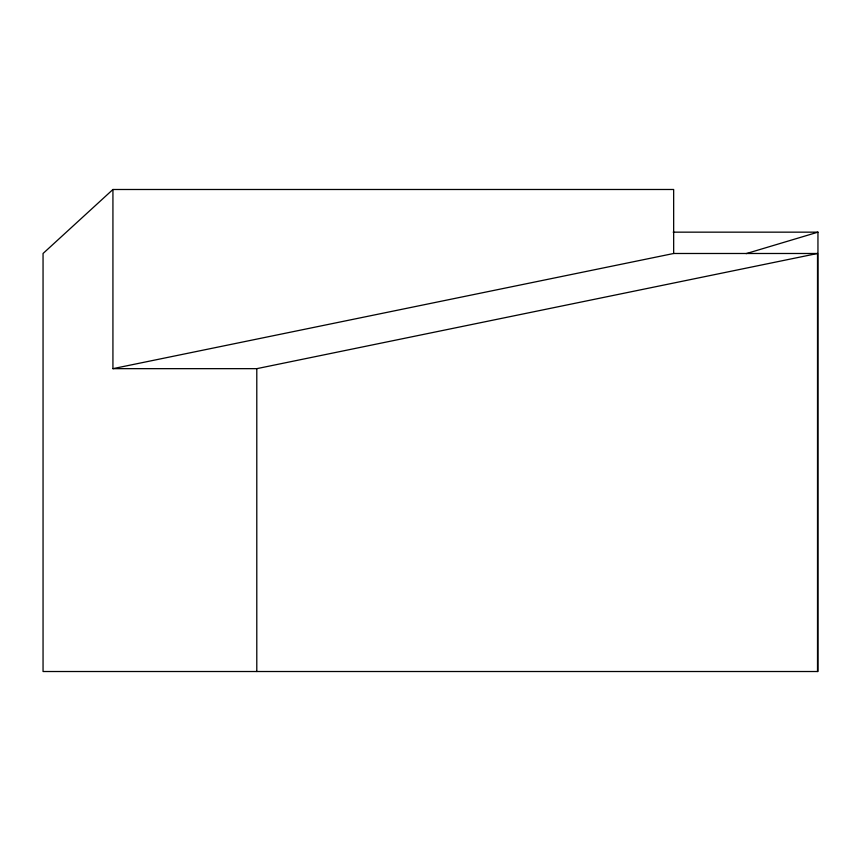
<?xml version="1.0" encoding="UTF-8"?>
<svg xmlns="http://www.w3.org/2000/svg" width="861" height="861" viewBox="0 0 861 861"><rect width="100%" height="100%" fill="white"/><g stroke="black" fill="none" stroke-linecap="round" stroke-linejoin="round"><path stroke-width="1.29" d="M112.931 189.495L112.931 368.659L673.668 253.489L673.657 189.485L112.931 189.495L43.05 253.489L43.05 671.515L817.95 671.515L817.95 232.158L673.184 232.158M746.153 253.629L817.95 232.158M112.931 368.659L256.793 368.659L817.519 253.489L817.519 671.515M673.668 253.489L817.519 253.489M256.793 368.659L256.793 671.515"/></g></svg>
